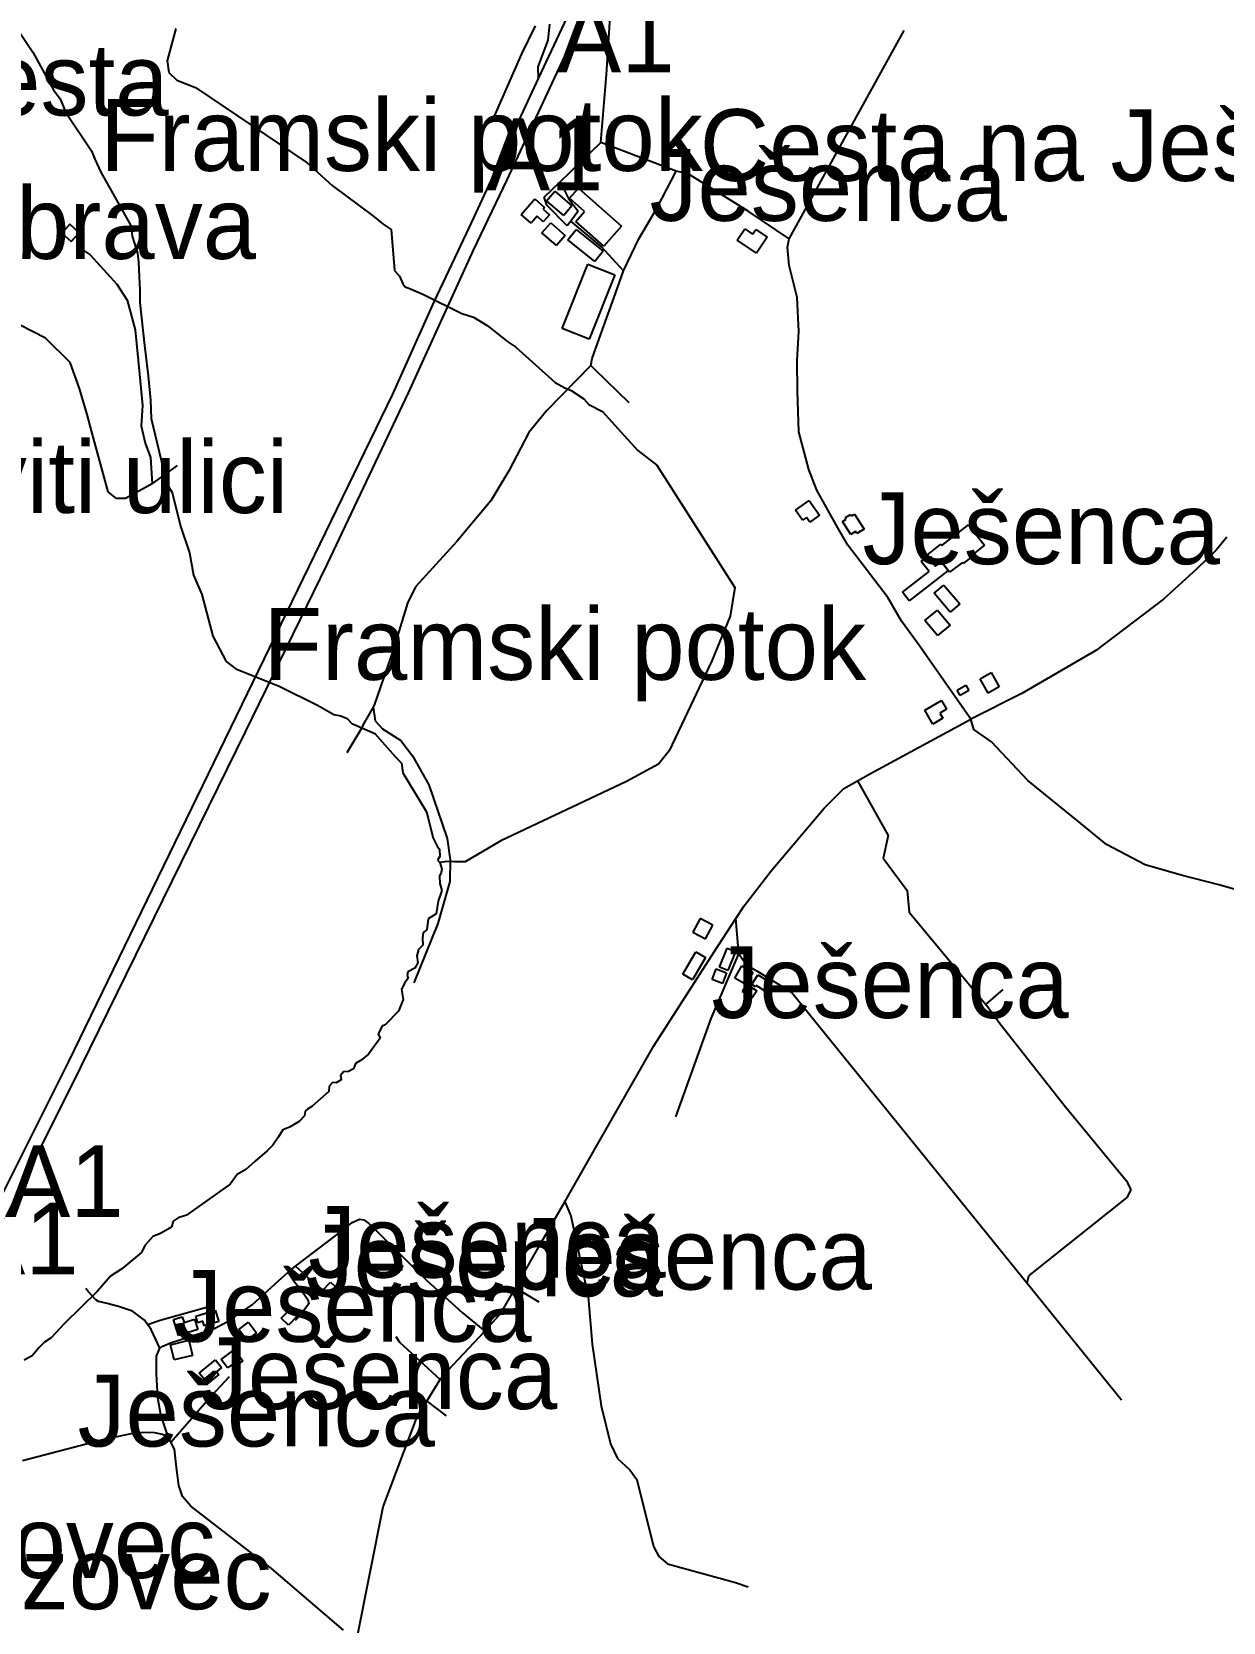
# Model space of a CAD drawing. Extents: x -8864 to 13231, y -7697 to 8949.
# Drawn here: x -3272 to -2242, y -4829 to -3454 of the extents above; entities that cross this region are included whole.
import ezdxf

# ---------------------------------------------------------------- set-up
doc = ezdxf.new("R2010")
doc.units = 0
for name, color, linetype in [('OSM_BUILDING_FARM_AUXILIARY', 9, 'CONTINUOUS'), ('OSM_BUILDING_GARAGE', 9, 'CONTINUOUS'), ('OSM_BUILDING_HOUSE', 9, 'CONTINUOUS'), ('OSM_BUILDING_HUT', 9, 'CONTINUOUS'), ('OSM_BUILDING_YES', 9, 'CONTINUOUS'), ('OSM_HIGHWAY_MOTORWAY', 8, 'CONTINUOUS'), ('OSM_HIGHWAY_MOTORWAY_LINK', 8, 'CONTINUOUS'), ('OSM_HIGHWAY_RESIDENTIAL', 8, 'CONTINUOUS'), ('OSM_HIGHWAY_SERVICE', 8, 'CONTINUOUS'), ('OSM_HIGHWAY_TRACK', 8, 'CONTINUOUS'), ('OSM_HIGHWAY_UNCLASSIFIED', 8, 'CONTINUOUS'), ('OSM_LABELS', 8, 'CONTINUOUS'), ('OSM_WATERWAY_DITCH', 4, 'CONTINUOUS'), ('OSM_WATERWAY_STREAM', 4, 'CONTINUOUS')]:
    doc.layers.add(name, color=color, linetype=linetype)

msp = doc.modelspace()

# ---------------------------------------------------------------- linework, layer by layer
at = {"layer": 'OSM_BUILDING_FARM_AUXILIARY'}
for p, q in [((-2813.514857, -3710.474627), (-2791.447474, -3654.799327)), ((-2791.447474, -3654.799327), (-2768.154975, -3664.050745)), ((-2768.154975, -3664.050745), (-2790.214702, -3719.714925)), ((-2790.214702, -3719.714925), (-2813.514857, -3710.474627)), ((-2485.298895, -3897.982631), (-2462.259076, -3880.080248)), ((-2462.259076, -3880.080248), (-2448.499503, -3897.80472)), ((-2497.802725, -3905.988666), (-2486.125847, -3896.91516)), ((-2495.781285, -3908.601747), (-2497.802725, -3905.988666)), ((-2486.125847, -3896.91516), (-2485.298895, -3897.982631)), ((-2448.499503, -3897.80472), (-2458.376993, -3905.46605)), ((-2458.376993, -3905.46605), (-2457.611296, -3906.444565)), ((-2494.778222, -3907.823383), (-2495.781285, -3908.601747)), ((-2489.303489, -3914.88426), (-2494.778222, -3907.823383)), ((-2485.758313, -3912.126626), (-2489.303489, -3914.88426)), ((-2479.847133, -3919.743479), (-2485.758313, -3912.126626)), ((-2478.683274, -3921.25573), (-2479.847133, -3919.743479)), ((-2467.595983, -3912.638123), (-2478.683274, -3921.25573)), ((-2466.837943, -3913.616638), (-2467.595983, -3912.638123)), ((-2457.611296, -3906.444565), (-2466.837943, -3913.616638))]:
    msp.add_line(p, q, dxfattribs=at)
at = {"layer": 'OSM_BUILDING_GARAGE'}
for p, q in [((-2657.779771, -4283.929102), (-2653.920659, -4277.83562)), ((-2649.211623, -4289.366534), (-2657.779771, -4283.929102)), ((-2653.920659, -4277.83562), (-2645.352511, -4283.273052)), ((-2645.352511, -4283.273052), (-2649.211623, -4289.366534))]:
    msp.add_line(p, q, dxfattribs=at)
at = {"layer": 'OSM_BUILDING_HOUSE'}
for p, q in [((-2827.151919, -3599.913511), (-2820.015624, -3591.562772)), ((-2812.274428, -3612.634211), (-2827.151919, -3599.913511)), ((-2820.015624, -3591.562772), (-2805.130477, -3604.283472)), ((-2805.130477, -3604.283472), (-2812.274428, -3612.634211)), ((-2662.282069, -3633.972517), (-2655.704733, -3624.142886)), ((-2655.704733, -3624.142886), (-2648.920659, -3628.690758)), ((-2648.920659, -3628.690758), (-2646.248377, -3624.69886)), ((-2646.248377, -3624.69886), (-2636.455114, -3631.259361)), ((-2636.455114, -3631.259361), (-2645.704732, -3645.08089)), ((-2645.704732, -3645.08089), (-2662.282069, -3633.972517)), ((-2611.876244, -3867.492983), (-2599.984972, -3859.242319)), ((-2599.984972, -3859.242319), (-2591.194772, -3871.92966)), ((-2605.873181, -3876.143948), (-2611.876244, -3867.492983)), ((-2602.381603, -3873.719899), (-2605.873181, -3876.143948)), ((-2599.586809, -3877.745155), (-2602.381603, -3873.719899)), ((-2591.194772, -3871.92966), (-2599.586809, -3877.745155)), ((-2571.1182, -3877.344853), (-2567.90993, -3875.276627)), ((-2563.935963, -3888.542182), (-2571.1182, -3877.344853)), ((-2568.752197, -3873.964527), (-2564.334126, -3871.129057)), ((-2567.90993, -3875.276627), (-2568.752197, -3873.964527)), ((-2564.334126, -3871.129057), (-2563.491859, -3872.441157)), ((-2563.491859, -3872.441157), (-2560.942088, -3870.806591)), ((-2560.942088, -3870.806591), (-2552.60365, -3883.827517)), ((-2559.931369, -3885.973579), (-2563.935963, -3888.542182)), ((-2558.767509, -3887.786057), (-2559.931369, -3885.973579)), ((-2552.60365, -3883.827517), (-2558.767509, -3887.786057)), ((-2479.847133, -3919.743479), (-2513.491854, -3945.885406)), ((-2503.131975, -3911.748563), (-2498.706247, -3908.31264)), ((-2496.378529, -3920.444007), (-2503.131975, -3911.748563)), ((-2498.706247, -3908.31264), (-2495.64346, -3912.248941)), ((-2495.64346, -3912.248941), (-2494.364746, -3911.248186)), ((-2494.364746, -3911.248186), (-2490.674087, -3916.007329)), ((-2490.674087, -3916.007329), (-2489.303489, -3914.88426)), ((-2489.303489, -3914.88426), (-2485.758313, -3912.126626)), ((-2485.758313, -3912.126626), (-2479.847133, -3919.743479)), ((-2519.372405, -3938.313031), (-2496.378529, -3920.444007)), ((-2513.491854, -3945.885406), (-2519.372405, -3938.313031)), ((-2499.893077, -3962.853752), (-2488.997211, -3953.846963)), ((-2488.997211, -3953.846963), (-2478.23917, -3966.867889)), ((-2489.135036, -3975.885797), (-2499.893077, -3962.853752)), ((-2478.23917, -3966.867889), (-2489.135036, -3975.885797)), ((-2452.213133, -4013.225053), (-2442.618951, -4007.898816)), ((-2445.268263, -4025.734483), (-2452.213133, -4013.225053)), ((-2442.618951, -4007.898816), (-2435.674081, -4020.397126)), ((-2435.674081, -4020.397126), (-2445.268263, -4025.734483)), ((-2500.122786, -4040.545647), (-2485.720028, -4032.039235)), ((-2493.070718, -4052.499102), (-2500.122786, -4040.545647)), ((-2481.179446, -4039.733924), (-2487.052341, -4043.203206)), ((-2487.052341, -4043.203206), (-2484.540855, -4047.461971)), ((-2485.720028, -4032.039235), (-2481.179446, -4039.733924)), ((-2484.540855, -4047.461971), (-2493.070718, -4052.499102)), ((-2694.181001, -4220.681428), (-2700.559255, -4232.601524)), ((-2683.42296, -4226.441325), (-2694.181001, -4220.681428)), ((-2700.559255, -4232.601524), (-2689.801214, -4238.361421)), ((-2689.801214, -4238.361421), (-2683.42296, -4226.441325)), ((-2709.410711, -4268.884429), (-2698.154967, -4249.525392)), ((-2698.154967, -4249.525392), (-2689.701674, -4254.440208)), ((-2677.664919, -4262.690871), (-2670.972728, -4246.267381)), ((-2670.972728, -4246.267381), (-2663.645009, -4249.258524)), ((-2663.645009, -4249.258524), (-2670.329543, -4265.682015)), ((-2689.701674, -4254.440208), (-2700.957418, -4273.799245)), ((-2670.329543, -4265.682015), (-2677.664919, -4262.690871)), ((-2664.395392, -4272.175799), (-2658.26216, -4261.656759)), ((-2658.26216, -4261.656759), (-2648.622037, -4267.283222)), ((-2700.957418, -4273.799245), (-2709.410711, -4268.884429)), ((-2683.95129, -4273.365584), (-2680.436742, -4264.147525)), ((-2675.015608, -4276.768149), (-2683.95129, -4273.365584)), ((-2680.436742, -4264.147525), (-2671.508716, -4267.55009)), ((-2671.508716, -4267.55009), (-2675.015608, -4276.768149)), ((-2654.755269, -4277.802262), (-2664.395392, -4272.175799)), ((-2648.622037, -4267.283222), (-2654.755269, -4277.802262)), ((-2649.579158, -4277.857859), (-2644.349448, -4269.407045)), ((-2644.349448, -4269.407045), (-2633.58375, -4276.067621)), ((-2633.58375, -4276.067621), (-2638.154961, -4283.462084)), ((-2646.524027, -4279.748173), (-2649.579158, -4277.857859)), ((-2645.873185, -4278.691821), (-2646.524027, -4279.748173)), ((-2638.154961, -4283.462084), (-2645.873185, -4278.691821)), ((-3021.118249, -4542.679697), (-3013.951327, -4535.051725)), ((-3013.951327, -4535.051725), (-3007.396961, -4541.211924)), ((-3014.556227, -4548.839896), (-3021.118249, -4542.679697)), ((-3007.396961, -4541.211924), (-3014.556227, -4548.839896)), ((-3149.724695, -4567.453926), (-3142.029442, -4565.052116)), ((-3142.029442, -4565.052116), (-3140.505705, -4569.922454)), ((-3130.436791, -4564.5295), (-3113.491919, -4559.381175)), ((-3128.675688, -4570.322755), (-3130.436791, -4564.5295)), ((-3113.491919, -4559.381175), (-3110.5593, -4569.077372)), ((-3056.462817, -4566.230782), (-3048.147349, -4557.913402)), ((-3050.352556, -4572.346503), (-3056.462817, -4566.230782)), ((-3042.037088, -4564.029123), (-3050.352556, -4572.346503)), ((-3048.147349, -4557.913402), (-3042.037088, -4564.029123)), ((-3145.398508, -4581.275456), (-3149.724695, -4567.453926)), ((-3128.660374, -4576.038175), (-3145.398508, -4581.275456)), ((-3140.505705, -4569.922454), (-3131.455168, -4567.098103)), ((-3131.455168, -4567.098103), (-3128.660374, -4576.038175)), ((-3124.410757, -4569.032894), (-3128.675688, -4570.322755)), ((-3123.231584, -4572.924717), (-3124.410757, -4569.032894)), ((-3110.5593, -4569.077372), (-3123.231584, -4572.924717)), ((-3152.328065, -4589.28149), (-3136.416884, -4585.278473)), ((-3149.012597, -4602.480328), (-3152.328065, -4589.28149)), ((-3136.416884, -4585.278473), (-3133.093759, -4598.477311)), ((-3108.323466, -4602.046668), (-3096.922239, -4593.518017)), ((-3096.922239, -4593.518017), (-3089.724689, -4603.158617)), ((-3133.093759, -4598.477311), (-3149.012597, -4602.480328)), ((-3127.419946, -4613.966764), (-3113.453635, -4602.458089)), ((-3113.453635, -4602.458089), (-3108.101414, -4608.962992)), ((-3102.848733, -4609.374414), (-3108.323466, -4602.046668)), ((-3099.234644, -4606.672377), (-3102.848733, -4609.374414)), ((-3097.511826, -4608.985231), (-3099.234644, -4606.672377)), ((-3089.724689, -4603.158617), (-3097.511826, -4608.985231)), ((-3120.076913, -4622.895717), (-3127.419946, -4613.966764)), ((-3110.543987, -4615.034235), (-3120.076913, -4622.895717)), ((-3108.101414, -4608.962992), (-3112.534798, -4612.610186)), ((-3112.534798, -4612.610186), (-3110.543987, -4615.034235))]:
    msp.add_line(p, q, dxfattribs=at)
at = {"layer": 'OSM_BUILDING_HUT'}
for p, q in [((-3239.364828, -3620.273302), (-3246.217815, -3627.856796)), ((-3246.217815, -3627.856796), (-3238.14737, -3635.162303)), ((-3231.294383, -3627.589928), (-3239.364828, -3620.273302)), ((-3238.14737, -3635.162303), (-3231.294383, -3627.589928))]:
    msp.add_line(p, q, dxfattribs=at)
at = {"layer": 'OSM_BUILDING_YES'}
for p, q in [((-2807.144259, -3597.75633), (-2799.586831, -3589.105364)), ((-2799.586831, -3589.105364), (-2762.328022, -3621.729956)), ((-2849.050849, -3611.733532), (-2837.297402, -3598.278946)), ((-2837.297402, -3598.278946), (-2828.744568, -3605.762364)), ((-2794.257581, -3609.042615), (-2807.144259, -3597.75633)), ((-2840.505672, -3619.21695), (-2849.050849, -3611.733532)), ((-2835.321904, -3613.290261), (-2840.505672, -3619.21695)), ((-2829.893113, -3618.038284), (-2835.321904, -3613.290261)), ((-2828.744568, -3605.762364), (-2830.038596, -3607.241257)), ((-2830.038596, -3607.241257), (-2824.602148, -3611.98928)), ((-2824.602148, -3611.98928), (-2829.893113, -3618.038284)), ((-2801.822666, -3617.69358), (-2794.257581, -3609.042615)), ((-2831.141199, -3627.712243), (-2823.514859, -3618.994561)), ((-2818.591428, -3638.698302), (-2831.141199, -3627.712243)), ((-2823.514859, -3618.994561), (-2810.972744, -3629.980619)), ((-2810.972744, -3629.980619), (-2818.591428, -3638.698302)), ((-2808.721595, -3633.638932), (-2801.531701, -3624.69886)), ((-2777.458192, -3639.031886), (-2801.822666, -3617.69358)), ((-2801.531701, -3624.69886), (-2778.254517, -3643.424086)), ((-2762.328022, -3621.729956), (-2777.458192, -3639.031886)), ((-2785.436753, -3652.375278), (-2808.721595, -3633.638932)), ((-2778.254517, -3643.424086), (-2785.436753, -3652.375278)), ((-2491.883888, -3939.413861), (-2483.522478, -3932.375222)), ((-2483.522478, -3932.375222), (-2469.900731, -3948.587443)), ((-2478.269798, -3955.614962), (-2491.883888, -3939.413861)), ((-2469.900731, -3948.587443), (-2478.269798, -3955.614962)), ((-2472.167194, -4023.299314), (-2464.701649, -4018.7848)), ((-2469.380057, -4027.913903), (-2472.167194, -4023.299314)), ((-2461.914513, -4023.399389), (-2469.380057, -4027.913903)), ((-2464.701649, -4018.7848), (-2461.914513, -4023.399389)), ((-3093.223923, -4576.260565), (-3084.808915, -4569.7779)), ((-3086.233111, -4585.367429), (-3093.223923, -4576.260565)), ((-3077.810445, -4578.884765), (-3086.233111, -4585.367429)), ((-3084.808915, -4569.7779), (-3077.810445, -4578.884765))]:
    msp.add_line(p, q, dxfattribs=at)
at = {"layer": 'OSM_HIGHWAY_MOTORWAY'}
for p, q in [((-2822.266773, -3498.147914), (-2774.257579, -3395.148054)), ((-2803.032467, -3427.338985), (-2834.479638, -3494.133777)), ((-2834.479638, -3494.133777), (-2894.142738, -3622.675113)), ((-2861.309656, -3582.500386), (-2822.266773, -3498.147914)), ((-2890.314253, -3642.501168), (-2861.309656, -3582.500386)), ((-2894.142738, -3622.675113), (-2924.44902, -3687.279365)), ((-2946.608287, -3766.116568), (-2890.314253, -3642.501168)), ((-2924.44902, -3687.279365), (-2960.406145, -3767.050605)), ((-2960.406145, -3767.050605), (-3240.536344, -4344.441381)), ((-3016.524068, -3913.772311), (-2946.608287, -3766.116568)), ((-3087.389313, -4059.204156), (-3016.524068, -3913.772311)), ((-3229.678762, -4349.156046), (-3087.389313, -4059.204156)), ((-3240.536344, -4344.441381), (-3304.808939, -4472.782566)), ((-3294.249979, -4478.698136), (-3229.678762, -4349.156046))]:
    msp.add_line(p, q, dxfattribs=at)
at = {"layer": 'OSM_HIGHWAY_MOTORWAY_LINK'}
for p, q in [((-2824.456666, -3447.220638), (-2825.888519, -3460.886494)), ((-2825.888519, -3460.886494), (-2834.563864, -3483.914964)), ((-2834.563864, -3483.914964), (-2834.479638, -3494.133777))]:
    msp.add_line(p, q, dxfattribs=at)
at = {"layer": 'OSM_HIGHWAY_RESIDENTIAL'}
for p, q in [((-3260.245381, -3718.814246), (-3282.220881, -3707.505722)), ((-3239.096834, -3739.77449), (-3260.245381, -3718.814246)), ((-3230.880906, -3762.380418), (-3239.096834, -3739.77449)), ((-3224.311227, -3784.775077), (-3230.880906, -3762.380418)), ((-2608.920654, -3799.59736), (-2610.214682, -3764.448644)), ((-3220.406173, -3798.963549), (-3224.311227, -3784.775077)), ((-3206.026386, -3851.77002), (-3220.406173, -3798.963549)), ((-2600.421419, -3832.199713), (-2608.920654, -3799.59736)), ((-2593.308095, -3850.302247), (-2600.421419, -3832.199713)), ((-3168.032507, -3844.586828), (-3191.240779, -3857.529917)), ((-2575.283591, -3882.815644), (-2593.308095, -3850.302247)), ((-3198.844149, -3857.318647), (-3206.026386, -3851.77002)), ((-3191.240779, -3857.529917), (-3198.844149, -3857.318647)), ((-2566.592931, -3897.626808), (-2575.283591, -3882.815644)), ((-2238.974212, -3890.810559), (-2248.254458, -3902.052366)), ((-2531.899206, -3943.061055), (-2566.592931, -3897.626808)), ((-2248.254458, -3902.052366), (-2265.168702, -3918.542573)), ((-2265.168702, -3918.542573), (-2293.599027, -3944.417633)), ((-2520.092161, -3963.443085), (-2531.899206, -3943.061055)), ((-2293.599027, -3944.417633), (-2352.136553, -3988.717692)), ((-2506.194762, -3982.868838), (-2520.092161, -3963.443085)), ((-2460.390776, -4048.129141), (-2506.194762, -3982.868838)), ((-2352.136553, -3988.717692), (-2416.133497, -4026.001351)), ((-2416.133497, -4026.001351), (-2460.390776, -4048.129141)), ((-2660.71239, -4251.31563), (-2663.308103, -4220.681428)), ((-2684.755272, -4307.091006), (-2660.71239, -4251.31563)), ((-2660.71239, -4251.31563), (-2654.081456, -4260.989589)), ((-2654.081456, -4260.989589), (-2645.245314, -4265.926644)), ((-2715.421432, -4392.321917), (-2684.755272, -4307.091006))]:
    msp.add_line(p, q, dxfattribs=at)
at = {"layer": 'OSM_HIGHWAY_SERVICE'}
for p, q in [((-2775.230014, -3490.597779), (-2771.125879, -3427.327865)), ((-2780.076875, -3549.453253), (-2775.230014, -3490.597779)), ((-2815.360187, -3583.556737), (-2780.076875, -3549.453253)), ((-2829.089132, -3596.822292), (-2815.360187, -3583.556737)), ((-2815.360187, -3583.556737), (-2808.009497, -3597.800808)), ((-2826.983465, -3603.571824), (-2829.089132, -3596.822292)), ((-2809.311182, -3621.618761), (-2826.983465, -3603.571824)), ((-2808.009497, -3597.800808), (-2799.64043, -3608.964778)), ((-2806.148854, -3617.48231), (-2809.311182, -3621.618761)), ((-2799.64043, -3608.964778), (-2806.148854, -3617.48231)), ((-2779.732312, -3639.865848), (-2806.148854, -3617.48231)), ((-2760.643489, -3660.548105), (-2779.732312, -3639.865848)), ((-2768.989585, -3684.11031), (-2760.643489, -3660.548105)), ((-2778.821132, -3711.241872), (-2768.989585, -3684.11031)), ((-2787.557734, -3736.371925), (-2778.821132, -3711.241872)), ((-2788.706279, -3742.39869), (-2787.557734, -3736.371925)), ((-2785.413782, -3745.945808), (-2788.706279, -3742.39869)), ((-2755.712401, -3774.634099), (-2785.413782, -3745.945808)), ((-2558.223865, -4101.602781), (-2531.715439, -4148.982939)), ((-2531.715439, -4148.982939), (-2536.079911, -4168.330857)), ((-2536.079911, -4168.330857), (-2515.184044, -4196.429815)), ((-2515.184044, -4196.429815), (-2513.622022, -4215.16616)), ((-2513.622022, -4215.16616), (-2447.174848, -4295.081954)), ((-2447.174848, -4295.081954), (-2432.174846, -4282.027669)), ((-3044.234638, -4521.408107), (-3022.167254, -4541.111848)), ((-3050.505695, -4526.667627), (-3045.988084, -4533.861939)), ((-3045.988084, -4533.861939), (-3037.565418, -4544.447696)), ((-3037.565418, -4544.447696), (-3033.361742, -4550.207593)), ((-3033.361742, -4550.207593), (-3032.641987, -4553.899265)), ((-2853.89771, -4539.955421), (-2833.913022, -4552.053429)), ((-3161.087637, -4568.132215), (-3117.963589, -4556.011968)), ((-3039.517945, -4563.150683), (-3044.349492, -4568.287888)), ((-3036.439844, -4558.83632), (-3039.517945, -4563.150683)), ((-3032.641987, -4553.899265), (-3036.439844, -4558.83632)), ((-3172.044759, -4571.801648), (-3161.087637, -4568.132215)), ((-2957.351014, -4582.176135), (-2954.295884, -4587.113189)), ((-2954.295884, -4587.113189), (-2918.958973, -4619.470913)), ((-3120.43679, -4637.551208), (-3101.233113, -4616.90231)), ((-3141.899273, -4662.014092), (-3120.43679, -4637.551208)), ((-2930.720077, -4638.118302), (-2913.851775, -4650.88348)), ((-3151.998815, -4673.433811), (-3141.899273, -4662.014092)), ((-3210.86559, -4671.532378), (-3280.145843, -4689.835063)), ((-3185.122862, -4666.050468), (-3210.86559, -4671.532378)), ((-3174.142768, -4665.071952), (-3185.122862, -4666.050468)), ((-3165.80433, -4665.361059), (-3174.142768, -4665.071952)), ((-3159.142767, -4667.073461), (-3165.80433, -4665.361059)), ((-3154.303563, -4668.819221), (-3159.142767, -4667.073461))]:
    msp.add_line(p, q, dxfattribs=at)
at = {"layer": 'OSM_HIGHWAY_TRACK'}
for p, q in [((-2836.82267, -3448.588335), (-2848.805826, -3472.917785)), ((-2848.805826, -3472.917785), (-2872.404604, -3526.758369)), ((-3233.660386, -3638.587107), (-3221.638945, -3646.704336)), ((-3221.638945, -3646.704336), (-3198.637411, -3672.167974)), ((-3198.637411, -3672.167974), (-3189.602188, -3685.722636)), ((-3189.602188, -3685.722636), (-3182.825771, -3711.619934)), ((-3182.825771, -3711.619934), (-3178.920717, -3749.84875)), ((-3178.920717, -3749.84875), (-3176.455173, -3776.969193)), ((-2788.706279, -3742.39869), (-2826.746099, -3781.183481)), ((-3176.455173, -3776.969193), (-3177.481207, -3794.437916)), ((-2826.746099, -3781.183481), (-2842.297403, -3800.442442)), ((-3177.481207, -3794.437916), (-3174.196367, -3809.649382)), ((-3174.196367, -3809.649382), (-3169.472018, -3821.980899)), ((-2842.297403, -3800.442442), (-2859.571524, -3833.545172)), ((-3169.472018, -3821.980899), (-3168.032507, -3844.586828)), ((-3168.032507, -3844.586828), (-3146.057007, -3828.963941)), ((-2859.571524, -3833.545172), (-2875.36785, -3859.475828)), ((-2875.36785, -3859.475828), (-2904.739982, -3894.546708)), ((-2904.739982, -3894.546708), (-2940.528654, -3933.809637)), ((-2940.528654, -3933.809637), (-2947.197874, -3947.898034)), ((-2947.197874, -3947.898034), (-2959.78593, -3988.639855)), ((-2959.78593, -3988.639855), (-2976.072303, -4036.064491)), ((-2977.144278, -4037.932566), (-2985.697112, -4052.866045)), ((-2976.072303, -4036.064491), (-2977.144278, -4037.932566)), ((-2977.144278, -4037.932566), (-2975.230036, -4049.630272)), ((-2986.899256, -4055.701515), (-2999.770621, -4077.317809)), ((-2985.697112, -4052.866045), (-2986.899256, -4055.701515)), ((-2975.230036, -4049.630272), (-2968.805839, -4056.490999)), ((-2968.805839, -4056.490999), (-2953.162652, -4066.78765)), ((-2457.764435, -4057.158169), (-2460.390776, -4048.129141)), ((-2442.49644, -4067.755045), (-2457.764435, -4057.158169)), ((-2953.162652, -4066.78765), (-2942.879343, -4080.075443)), ((-2410.911444, -4101.269196), (-2442.49644, -4067.755045)), ((-2942.879343, -4080.075443), (-2928.951317, -4104.949748)), ((-2928.951317, -4104.949748), (-2913.093735, -4151.473706)), ((-2368.292756, -4136.02873), (-2410.911444, -4101.269196)), ((-2342.833336, -4156.733226), (-2368.292756, -4136.02873)), ((-2913.093735, -4151.473706), (-2910.306599, -4169.920944)), ((-2309.671004, -4174.101873), (-2342.833336, -4156.733226)), ((-2910.306599, -4169.920944), (-2910.735389, -4188.568333)), ((-2278.514799, -4183.219857), (-2309.671004, -4174.101873)), ((-2910.735389, -4188.568333), (-2921.018698, -4225.02915)), ((-2245.796571, -4191.548357), (-2278.514799, -4183.219857)), ((-2217.373904, -4199.632228), (-2245.796571, -4191.548357)), ((-2921.018698, -4225.02915), (-2941.807368, -4276.278891)), ((-2645.245314, -4265.926644), (-2615.007944, -4284.718586)), ((-2615.007944, -4284.718586), (-2411.638856, -4535.985762)), ((-2434.778215, -4312.005821), (-2447.174848, -4295.081954)), ((-2379.579128, -4382.39221), (-2434.778215, -4312.005821)), ((-2324.51021, -4449.209241), (-2379.579128, -4382.39221)), ((-2325.122767, -4461.829866), (-2321.585247, -4455.213767)), ((-2321.585247, -4455.213767), (-2324.51021, -4449.209241)), ((-2811.424505, -4465.566015), (-2806.210109, -4477.919771)), ((-2410.191689, -4529.725488), (-2325.122767, -4461.829866)), ((-2806.210109, -4477.919771), (-2791.148852, -4547.794663)), ((-2411.638856, -4535.985762), (-2410.191689, -4529.725488)), ((-2411.638856, -4535.985762), (-2330.007913, -4636.85068)), ((-3223.361763, -4543.346866), (-3225.521028, -4540.667069)), ((-3216.746142, -4550.574536), (-3223.361763, -4543.346866)), ((-3214.380139, -4551.8088), (-3216.746142, -4550.574536)), ((-3207.113676, -4553.754711), (-3214.380139, -4551.8088)), ((-2791.148852, -4547.794663), (-2787.618989, -4588.914547)), ((-3197.259157, -4556.178761), (-3207.113676, -4553.754711)), ((-3184.985036, -4560.215137), (-3197.259157, -4556.178761)), ((-3174.808925, -4568.132215), (-3184.985036, -4560.215137)), ((-3172.044759, -4571.801648), (-3174.808925, -4568.132215)), ((-3168.836489, -4576.060414), (-3172.044759, -4571.801648)), ((-3161.570026, -4592.406068), (-3168.836489, -4576.060414)), ((-2787.618989, -4588.914547), (-2779.992649, -4642.188037)), ((-2779.992649, -4642.188037), (-2771.761407, -4674.890464)), ((-2771.761407, -4674.890464), (-2765.880855, -4687.600045)), ((-2765.880855, -4687.600045), (-2755.069215, -4697.485274)), ((-2755.069215, -4697.485274), (-2749.188664, -4705.958327)), ((-2749.188664, -4705.958327), (-2734.609795, -4763.835286)), ((-2734.609795, -4763.835286), (-2730.145782, -4772.30834)), ((-2730.145782, -4772.30834), (-2722.389273, -4778.66869)), ((-2722.389273, -4778.66869), (-2663.606725, -4794.903149)), ((-2663.606725, -4794.903149), (-2652.787428, -4798.661537))]:
    msp.add_line(p, q, dxfattribs=at)
at = {"layer": 'OSM_HIGHWAY_UNCLASSIFIED'}
for p, q in [((-2617.358634, -3632.81609), (-2517.848669, -3452.635831)), ((-2715.12281, -3574.194125), (-2780.076875, -3549.453253)), ((-2731.11056, -3605.317585), (-2715.12281, -3574.194125)), ((-2704.517908, -3576.473621), (-2715.12281, -3574.194125)), ((-2652.894625, -3609.020376), (-2704.517908, -3576.473621)), ((-2747.174881, -3632.849448), (-2731.11056, -3605.317585)), ((-2617.358634, -3632.81609), (-2652.894625, -3609.020376)), ((-2760.643489, -3660.548105), (-2747.174881, -3632.849448)), ((-2618.721574, -3640.121597), (-2617.358634, -3632.81609)), ((-2617.44286, -3655.944635), (-2618.721574, -3640.121597)), ((-2610.452048, -3683.554335), (-2617.44286, -3655.944635)), ((-2609.05848, -3713.04323), (-2610.452048, -3683.554335)), ((-2610.444391, -3737.928654), (-2609.05848, -3713.04323)), ((-2610.214682, -3764.448644), (-2610.444391, -3737.928654)), ((-2546.914522, -4095.320268), (-2460.390776, -4048.129141)), ((-2558.223865, -4101.602781), (-2546.914522, -4095.320268)), ((-2586.937497, -4125.08715), (-2570.023253, -4108.163282)), ((-2570.023253, -4108.163282), (-2558.223865, -4101.602781)), ((-2633.001821, -4179.505947), (-2586.937497, -4125.08715)), ((-2656.110552, -4209.728728), (-2633.001821, -4179.505947)), ((-2682.243786, -4249.480914), (-2663.308103, -4220.681428)), ((-2663.308103, -4220.681428), (-2656.110552, -4209.728728)), ((-2734.349458, -4330.642091), (-2682.243786, -4249.480914)), ((-2780.566921, -4411.358488), (-2734.349458, -4330.642091)), ((-2811.424505, -4465.566015), (-2780.566921, -4411.358488)), ((-2829.954369, -4498.11277), (-2811.424505, -4465.566015)), ((-3004.487313, -4491.085251), (-2995.145812, -4483.690788)), ((-2995.145812, -4483.690788), (-2988.690987, -4480.766362)), ((-2988.690987, -4480.766362), (-2985.184095, -4481.322336)), ((-2985.184095, -4481.322336), (-2980.781338, -4484.413555)), ((-3044.234638, -4521.408107), (-3004.487313, -4491.085251)), ((-2980.781338, -4484.413555), (-2974.196345, -4490.673829)), ((-2974.196345, -4490.673829), (-2930.658821, -4533.8397)), ((-2853.89771, -4539.955421), (-2829.954369, -4498.11277)), ((-3050.505695, -4526.667627), (-3044.234638, -4521.408107)), ((-3081.761441, -4554.755466), (-3061.792067, -4536.508378)), ((-3061.792067, -4536.508378), (-3050.505695, -4526.667627)), ((-2930.658821, -4533.8397), (-2899.854836, -4561.794105)), ((-2866.332627, -4561.694029), (-2853.89771, -4539.955421)), ((-3103.223924, -4569.34424), (-3081.761441, -4554.755466)), ((-2899.854836, -4561.794105), (-2880.34488, -4577.617143)), ((-2880.34488, -4577.617143), (-2866.332627, -4561.694029)), ((-3152.243838, -4587.702522), (-3125.498046, -4579.073796)), ((-3125.498046, -4579.073796), (-3114.510296, -4575.115257)), ((-3114.510296, -4575.115257), (-3103.223924, -4569.34424)), ((-2917.113644, -4616.546486), (-2880.34488, -4577.617143)), ((-3164.38779, -4599.322392), (-3161.570026, -4592.406068)), ((-3161.570026, -4592.406068), (-3158.828831, -4590.39344)), ((-3158.828831, -4590.39344), (-3152.243838, -4587.702522)), ((-3164.38779, -4614.533858), (-3164.38779, -4599.322392)), ((-3163.155018, -4635.293951), (-3164.38779, -4614.533858)), ((-2930.720077, -4638.118302), (-2918.958973, -4619.470913)), ((-2918.958973, -4619.470913), (-2917.113644, -4616.546486)), ((-3160.689474, -4649.882725), (-3163.155018, -4635.293951)), ((-2938.706295, -4650.783404), (-2930.720077, -4638.118302)), ((-3154.303563, -4668.819221), (-3160.689474, -4649.882725)), ((-2968.461276, -4729.375979), (-2938.706295, -4650.783404)), ((-3151.998815, -4673.433811), (-3154.303563, -4668.819221)), ((-3148.913057, -4679.616249), (-3151.998815, -4673.433811)), ((-3147.167268, -4695.339211), (-3148.913057, -4679.616249)), ((-3145.030973, -4710.917621), (-3147.167268, -4695.339211)), ((-3141.784419, -4720.413667), (-3145.030973, -4710.917621)), ((-3134.671095, -4728.964557), (-3141.784419, -4720.413667)), ((-3064.977366, -4782.949694), (-3134.671095, -4728.964557)), ((-2990.758368, -4842.539055), (-2968.461276, -4729.375979)), ((-3002.534786, -4836.045272), (-3064.977366, -4782.949694))]:
    msp.add_line(p, q, dxfattribs=at)
at = {"layer": 'OSM_WATERWAY_DITCH'}
for p, q in [((-3147.664971, -3450.90119), (-3155.176457, -3478.94455)), ((-3155.176457, -3478.94455), (-3153.675691, -3488.963213)), ((-3153.675691, -3488.963213), (-3146.661908, -3495.468117)), ((-3146.661908, -3495.468117), (-3130.651186, -3501.984139)), ((-3130.651186, -3501.984139), (-3034.043212, -3567.088769)), ((-3034.043212, -3567.088769), (-3012.519473, -3586.625717)), ((-3012.519473, -3586.625717), (-2977.488842, -3612.667569)), ((-2977.488842, -3612.667569), (-2968.47659, -3620.184346)), ((-2968.47659, -3620.184346), (-2961.470463, -3624.687741)), ((-2961.470463, -3624.687741), (-2958.461275, -3660.247878)), ((-2958.461275, -3660.247878), (-2954.318855, -3665.107097)), ((-2954.318855, -3665.107097), (-2951.309666, -3671.867748)), ((-2951.309666, -3671.867748), (-2949.403081, -3674.213961)), ((-2949.403081, -3674.213961), (-2944.877812, -3676.115394)), ((-2944.877812, -3676.115394), (-2933.369388, -3680.963493)), ((-2933.369388, -3680.963493), (-2900.444423, -3697.420342)), ((-2900.444423, -3697.420342), (-2890.214713, -3700.589398)), ((-2890.214713, -3700.589398), (-2878.499551, -3707.661395)), ((-2878.499551, -3707.661395), (-2860.635843, -3721.994421)), ((-2860.635843, -3721.994421), (-2853.752228, -3726.642369)), ((-2853.752228, -3726.642369), (-2819.717002, -3756.987465)), ((-2819.717002, -3756.987465), (-2811.187139, -3761.813324)), ((-2811.187139, -3761.813324), (-2805.949772, -3764.059462)), ((-2805.949772, -3764.059462), (-2794.785912, -3771.320491)), ((-2794.785912, -3771.320491), (-2790.505667, -3776.15747)), ((-2790.505667, -3776.15747), (-2778.790504, -3782.117518)), ((-2778.790504, -3782.117518), (-2760.000303, -3802.777535)), ((-2760.000303, -3802.777535), (-2748.093717, -3815.987493)), ((-2748.093717, -3815.987493), (-2731.707804, -3828.496922)), ((-2731.707804, -3828.496922), (-2664.203968, -3934.510165)), ((-2664.203968, -3934.510165), (-2668.461243, -3959.084244)), ((-2668.461243, -3959.084244), (-2684.180999, -3997.757839)), ((-2684.180999, -3997.757839), (-2721.187129, -4075.749961)), ((-2721.187129, -4075.749961), (-2730.360178, -4087.225277)), ((-2730.360178, -4087.225277), (-2757.871666, -4102.29219)), ((-2757.871666, -4102.29219), (-2866.600621, -4153.419617)), ((-2866.600621, -4153.419617), (-2897.381635, -4171.777899)), ((-2913.438299, -4171.33312), (-2919.441362, -4172.333874)), ((-2906.623597, -4171.566629), (-2913.438299, -4171.33312)), ((-2897.381635, -4171.777899), (-2906.623597, -4171.566629))]:
    msp.add_line(p, q, dxfattribs=at)
at = {"layer": 'OSM_WATERWAY_STREAM'}
for p, q in [((-3282.151969, -3454.893088), (-3271.194846, -3471.483371)), ((-3271.194846, -3471.483371), (-3253.423022, -3504.074604)), ((-3253.423022, -3504.074604), (-3247.504185, -3511.780412)), ((-3247.504185, -3511.780412), (-3242.764522, -3523.633791)), ((-3242.764522, -3523.633791), (-3220.551656, -3556.814358)), ((-3220.551656, -3556.814358), (-3217.588409, -3563.930833)), ((-3217.588409, -3563.930833), (-3212.55778, -3575.194879)), ((-3212.55778, -3575.194879), (-3186.202494, -3621.718836)), ((-3186.202494, -3621.718836), (-3185.314286, -3630.603311)), ((-3185.314286, -3630.603311), (-3180.873244, -3645.125368)), ((-3180.873244, -3645.125368), (-3179.977379, -3652.864535)), ((-3179.977379, -3652.864535), (-3179.686414, -3659.347199)), ((-3179.686414, -3659.347199), (-3178.698665, -3677.08279)), ((-3178.698665, -3677.08279), (-3178.798205, -3687.790862)), ((-3178.798205, -3687.790862), (-3174.648128, -3725.130118)), ((-3174.648128, -3725.130118), (-3171.692538, -3751.205328)), ((-3171.692538, -3751.205328), (-3169.6175, -3772.243408)), ((-3169.6175, -3772.243408), (-3169.027913, -3788.244358)), ((-3169.027913, -3788.244358), (-3155.398509, -3844.842576)), ((-3155.398509, -3844.842576), (-3150.666502, -3852.259278)), ((-3150.666502, -3852.259278), (-3143.553179, -3881.292273)), ((-3143.553179, -3881.292273), (-3135.857925, -3904.409698)), ((-3135.857925, -3904.409698), (-3132.305092, -3923.66866)), ((-3132.305092, -3923.66866), (-3125.191768, -3940.559169)), ((-3125.191768, -3940.559169), (-3115.720097, -3976.419533)), ((-3115.720097, -3976.419533), (-3104.165732, -3998.347172)), ((-3104.165732, -3998.347172), (-3095.666496, -4004.76312)), ((-3095.666496, -4004.76312), (-3085.543984, -4008.710539)), ((-3085.543984, -4008.710539), (-3058.216263, -4019.774435)), ((-3058.216263, -4019.774435), (-3025.099873, -4036.275762)), ((-3025.099873, -4036.275762), (-3010.880882, -4044.281796)), ((-3010.880882, -4044.281796), (-3004.962045, -4045.460463)), ((-3004.962045, -4045.460463), (-2999.403086, -4047.773317)), ((-2999.403086, -4047.773317), (-2995.52866, -4051.954246)), ((-2995.52866, -4051.954246), (-2986.899256, -4055.701515)), ((-2986.899256, -4055.701515), (-2975.643512, -4060.582973)), ((-2975.643512, -4060.582973), (-2958.17031, -4080.14216)), ((-2958.17031, -4080.14216), (-2952.542438, -4086.357957)), ((-2952.542438, -4086.357957), (-2951.363265, -4094.653098)), ((-2951.363265, -4094.653098), (-2930.926815, -4128.445236)), ((-2930.926815, -4128.445236), (-2925.000321, -4151.262435)), ((-2925.000321, -4151.262435), (-2921.447488, -4158.668018)), ((-2921.447488, -4158.668018), (-2919.663414, -4160.691765)), ((-2919.364792, -4166.95204), (-2921.286692, -4170.154453)), ((-2919.663414, -4160.691765), (-2919.364792, -4166.95204)), ((-2921.286692, -4170.154453), (-2919.441362, -4172.333874)), ((-2918.246875, -4180.97372), (-2919.563874, -4184.053819)), ((-2919.441362, -4172.333874), (-2917.772143, -4177.882501)), ((-2917.772143, -4177.882501), (-2918.246875, -4180.97372)), ((-2919.563874, -4184.053819), (-2919.449019, -4190.247377)), ((-2919.449019, -4190.247377), (-2917.634318, -4196.452054)), ((-2920.896186, -4205.603396), (-2922.672603, -4216.667291)), ((-2917.634318, -4196.452054), (-2920.896186, -4205.603396)), ((-2929.318852, -4220.970535), (-2930.628193, -4230.310909)), ((-2922.672603, -4216.667291), (-2929.318852, -4220.970535)), ((-2933.821149, -4232.757197), (-2934.265254, -4237.749849)), ((-2930.628193, -4230.310909), (-2933.821149, -4232.757197)), ((-2937.73386, -4247.490525), (-2939.295882, -4252.994674)), ((-2933.974289, -4243.676539), (-2937.73386, -4247.490525)), ((-2934.265254, -4237.749849), (-2933.974289, -4243.676539)), ((-2940.980415, -4263.535953), (-2947.021763, -4266.782845)), ((-2938.537842, -4259.021439), (-2940.980415, -4263.535953)), ((-2939.295882, -4252.994674), (-2938.537842, -4259.021439)), ((-2950.000324, -4276.579118), (-2952.649635, -4282.161103)), ((-2946.822682, -4272.253635), (-2950.000324, -4276.579118)), ((-2947.021763, -4266.782845), (-2947.557751, -4270.051976)), ((-2947.557751, -4270.051976), (-2946.822682, -4272.253635)), ((-2951.179497, -4290.589678), (-2955.207063, -4300.919687)), ((-2952.649635, -4282.161103), (-2951.179497, -4290.589678)), ((-2955.207063, -4300.919687), (-2966.524063, -4312.650752)), ((-2969.295885, -4313.629267), (-2972.710893, -4320.323202)), ((-2966.524063, -4312.650752), (-2969.295885, -4313.629267)), ((-2971.072302, -4324.181666), (-2980.926821, -4337.847522)), ((-2972.710893, -4320.323202), (-2971.072302, -4324.181666)), ((-2992.205536, -4346.187142), (-2994.142749, -4350.623819)), ((-2987.465872, -4343.273835), (-2992.205536, -4346.187142)), ((-2980.926821, -4337.847522), (-2987.465872, -4343.273835)), ((-3004.74765, -4360.119866), (-3008.981954, -4362.788544)), ((-3002.527129, -4353.259139), (-3005.383179, -4356.472673)), ((-3005.383179, -4356.472673), (-3004.74765, -4360.119866)), ((-2998.292826, -4352.947793), (-3002.527129, -4353.259139)), ((-2994.142749, -4350.623819), (-2998.292826, -4352.947793)), ((-3015.413808, -4370.32756), (-3030.092217, -4383.359606)), ((-3014.985017, -4365.579537), (-3015.413808, -4370.32756)), ((-3012.236166, -4362.621752), (-3014.985017, -4365.579537)), ((-3008.981954, -4362.788544), (-3012.236166, -4362.621752)), ((-3035.819629, -4387.340384), (-3036.501099, -4391.243326)), ((-3033.874759, -4385.550146), (-3035.819629, -4387.340384)), ((-3030.092217, -4383.359606), (-3033.874759, -4385.550146)), ((-3049.472004, -4401.117436), (-3054.985022, -4403.385812)), ((-3041.087624, -4396.347173), (-3049.472004, -4401.117436)), ((-3036.501099, -4391.243326), (-3041.087624, -4396.347173)), ((-3058.805849, -4409.601608), (-3063.890076, -4416.651367)), ((-3054.985022, -4403.385812), (-3058.805849, -4409.601608)), ((-3068.62974, -4421.532824), (-3078.951334, -4430.561852)), ((-3063.890076, -4416.651367), (-3068.62974, -4421.532824)), ((-3094.563893, -4441.937093), (-3100.720096, -4450.387908)), ((-3087.136633, -4437.733925), (-3094.563893, -4441.937093)), ((-3078.951334, -4430.561852), (-3087.136633, -4437.733925)), ((-3100.720096, -4450.387908), (-3138.52255, -4477.252602)), ((-3149.931433, -4482.489883), (-3151.409228, -4487.515894)), ((-3145.605246, -4479.443142), (-3149.931433, -4482.489883)), ((-3138.52255, -4477.252602), (-3145.605246, -4479.443142)), ((-3167.435264, -4495.788796), (-3174.571559, -4503.350051)), ((-3160.819643, -4493.042281), (-3167.435264, -4495.788796)), ((-3151.409228, -4487.515894), (-3160.819643, -4493.042281)), ((-3177.266812, -4509.632564), (-3194.349509, -4523.609767)), ((-3174.571559, -4503.350051), (-3177.266812, -4509.632564)), ((-3194.349509, -4523.609767), (-3204.219341, -4529.936758)), ((-3204.219341, -4529.936758), (-3215.367888, -4542.935445)), ((-3215.367888, -4542.935445), (-3244.15809, -4571.078881)), ((-3244.15809, -4571.078881), (-3255.337264, -4583.36592)), ((-3265.842625, -4591.572106), (-3271.914602, -4598.93321)), ((-3261.118276, -4587.046472), (-3265.842625, -4591.572106)), ((-3255.337264, -4583.36592), (-3261.118276, -4587.046472)), ((-3271.914602, -4598.93321), (-3278.629763, -4602.65824))]:
    msp.add_line(p, q, dxfattribs=at)

# ---------------------------------------------------------------- texts
at = {"layer": 'OSM_LABELS'}
for s, p in [('A1', (-2817.896478, -3488.771798)), ('Bistriška cesta', (-3688.760809, -3526.149039)), ('Framski potok', (-3213.065248, -3574.058611)), ('Cesta na Ješenco', (-2694.603613, -3582.724252)), ('A1', (-2879.332856, -3590.76792)), ('Ješenca', (-2738.086905, -3617.274005)), ('Dobrava', (-3391.810561, -3650.197597)), ('Igrišče na Zaviti ulici', (-3797.443947, -3869.929541)), ('Ješenca', (-2553.947138, -3914.187499)), ('Framski potok', (-3071.880123, -4014.242487)), ('Ješenca', (-2684.576978, -4306.677394)), ('A1', (-3294.281261, -4478.759976)), ('A1', (-3333.150266, -4528.464958)), ('Ješenca', (-3033.200946, -4531.259978)), ('Ješenca', (-3035.369465, -4547.456602)), ('Ješenca', (-2854.831296, -4541.587507)), ('Ješenca', (-3149.129553, -4586.697792)), ('Ješenca', (-3126.89658, -4644.91406)), ('Ješenca', (-3232.600904, -4677.274484)), ('Brezovec', (-3459.422279, -4791.005767)), ('Brezovec', (-3410.761356, -4818.0356))]:
    msp.add_text(s, height=62.042552, dxfattribs=at).set_placement(p)

doc.saveas('drawing.dxf')
